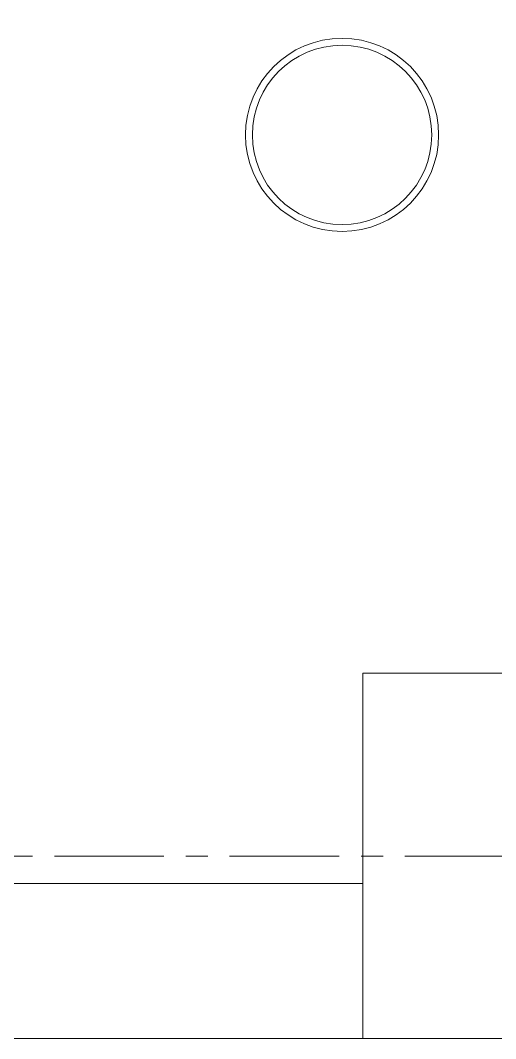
# Model space of a CAD drawing. Header units: millimetres. Extents: x 26027 to 581921, y 7230 to 233891.
# Drawn here: x 494438 to 495126, y 185830 to 187307 of the extents above; entities that cross this region are included whole.
import ezdxf

# ---------------------------------------------------------------- set-up
doc = ezdxf.new("R2010")
doc.units = ezdxf.units.MM
doc.header["$LTSCALE"] = 5
doc.linetypes.add('CENTER', pattern=[50.8, 31.75, -6.35, 6.35, -6.35])
doc.layers.get('0').update_dxf_attribs({"color": 252})
doc.layers.add('axes', color=252, linetype='Continuous')
for name, color, linetype, lineweight in [('Medical Equipment and Furniture', 252, 'Continuous', 0), ('Structure', 252, 'Continuous', 5), ('Walls', 252, 'Continuous', 5)]:
    doc.layers.add(name, color=color, linetype=linetype, lineweight=lineweight)

# ---------------------------------------------------------------- blocks, each defined once
blk = doc.blocks.new('WM00001-P')
blk.add_circle((0, 0), 0.14)
at = {"color": 8}
blk.add_circle((0, 0), 0.13, dxfattribs=at)

msp = doc.modelspace()

# ---------------------------------------------------------------- linework, layer by layer
at = {"layer": 'axes', "linetype": 'CENTER', "lineweight": 0}
msp.add_line((544175.8, 186094.8, 2.4), (461082.1, 186094.8, 2.4), dxfattribs=at)
at = {"layer": 'Structure', "elevation": 0}
msp.add_lwpolyline([(494933.8, 185830.3), (495463.8, 185830.3), (495463.8, 186360.3), (494933.8, 186360.3)], close=True, dxfattribs=at)
at = {"layer": 'Walls'}
for p, q in [((494933.8, 186055.3, 0), (494287.1, 186055.3, 0)), ((494946.7, 185830.3, 0), (494287.1, 185830.3, 0))]:
    msp.add_line(p, q, dxfattribs=at)

# ---------------------------------------------------------------- block references
at = {"layer": 'Medical Equipment and Furniture', "extrusion": (8.17011e-07, -7.77426e-06, 1), "xscale": -1000.000000000006, "yscale": 1000.000000000004, "zscale": 1000.000000000002, "rotation": 77.99858923583344}
msp.add_blockref('WM00001-P', (494903.9, 187140.6, -1), dxfattribs=at)

doc.saveas('drawing.dxf')
